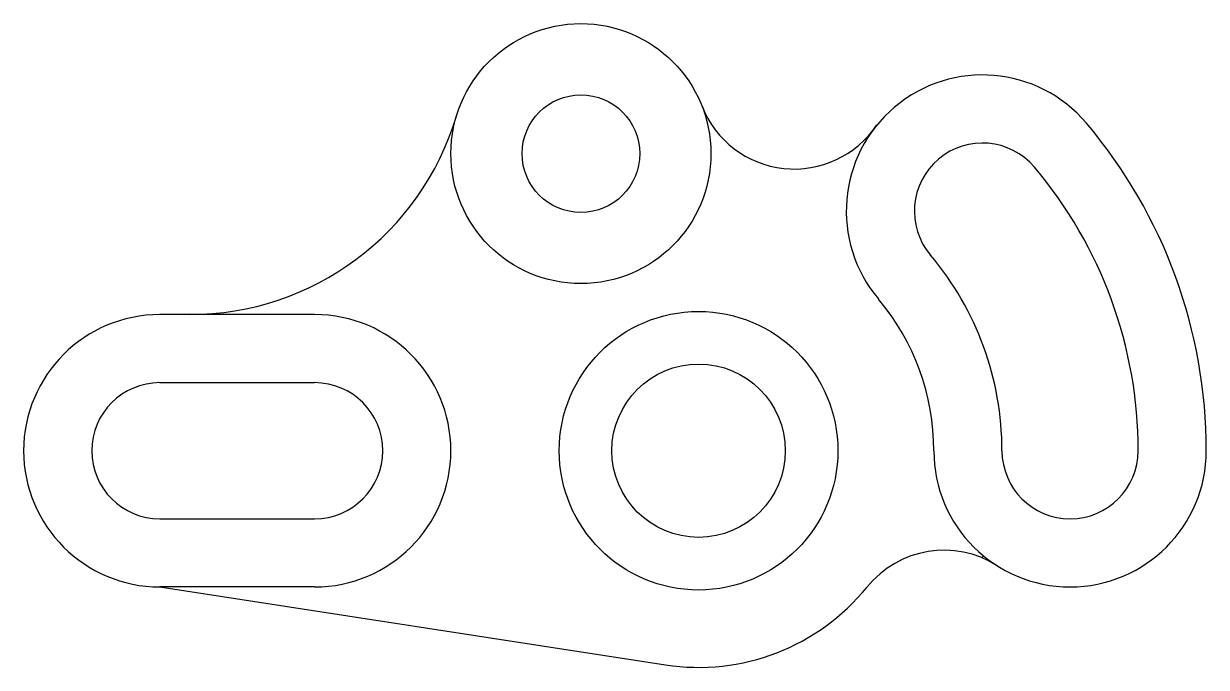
# Model space of a CAD drawing. Header units: millimetres. Extents: x 2198 to 2389, y 1843 to 1947.
import ezdxf

# ---------------------------------------------------------------- set-up
doc = ezdxf.new("R2010")
doc.units = ezdxf.units.MM

msp = doc.modelspace()

# ---------------------------------------------------------------- linework, layer by layer
for p, q in [((2245.12, 1900.26), (2220.12, 1900.26)), ((2220.12, 1889.26), (2245.12, 1889.26)), ((2220.12, 1867.26), (2245.12, 1867.26)), ((2245.12, 1856.26), (2220.12, 1856.26)), ((2220.12, 1856.26), (2301.79, 1843.67))]:
    msp.add_line(p, q)
for centre, radius in [((2288.12, 1926.26), 21), ((2288.12, 1926.26), 9.5), ((2307.12, 1878.26), 22.5), ((2307.12, 1878.26), 14)]:
    msp.add_circle(centre, radius)
for centre, radius, start, end in [((2352.97, 1916.97), 22, 40.174, 220.174), ((2322.57, 1939.77), 16, 201.4122, 326.3918), ((2224.92, 1945.26), 45, 270, 343.269), ((2307.12, 1878.26), 82, 0, 40.174), ((2307.12, 1878.26), 60, 61.3019, 61.3454), ((2352.97, 1916.97), 11, 40.174, 220.174), ((2307.12, 1878.26), 71, 0, 40.174), ((2307.12, 1878.26), 49, 0, 40.174), ((2307.12, 1878.26), 38, 0, 40.174), ((2220.12, 1878.26), 22, 90, 270), ((2307.12, 1878.26), 82, 164.3523, 164.4373), ((2245.12, 1878.26), 22, 270, 90), ((2220.12, 1878.26), 11, 90, 270), ((2245.12, 1878.26), 11, 270, 90), ((2367.12, 1878.26), 22, 180, 0), ((2367.12, 1878.26), 11, 180, 0), ((2346.77, 1846.18), 16, 57.6055, 141.0129), ((2307.12, 1878.26), 49, 339.2847, 339.7622), ((2307.12, 1878.26), 35, 261.2352, 321.0129)]:
    msp.add_arc(centre, radius, start, end)

doc.saveas('drawing.dxf')
